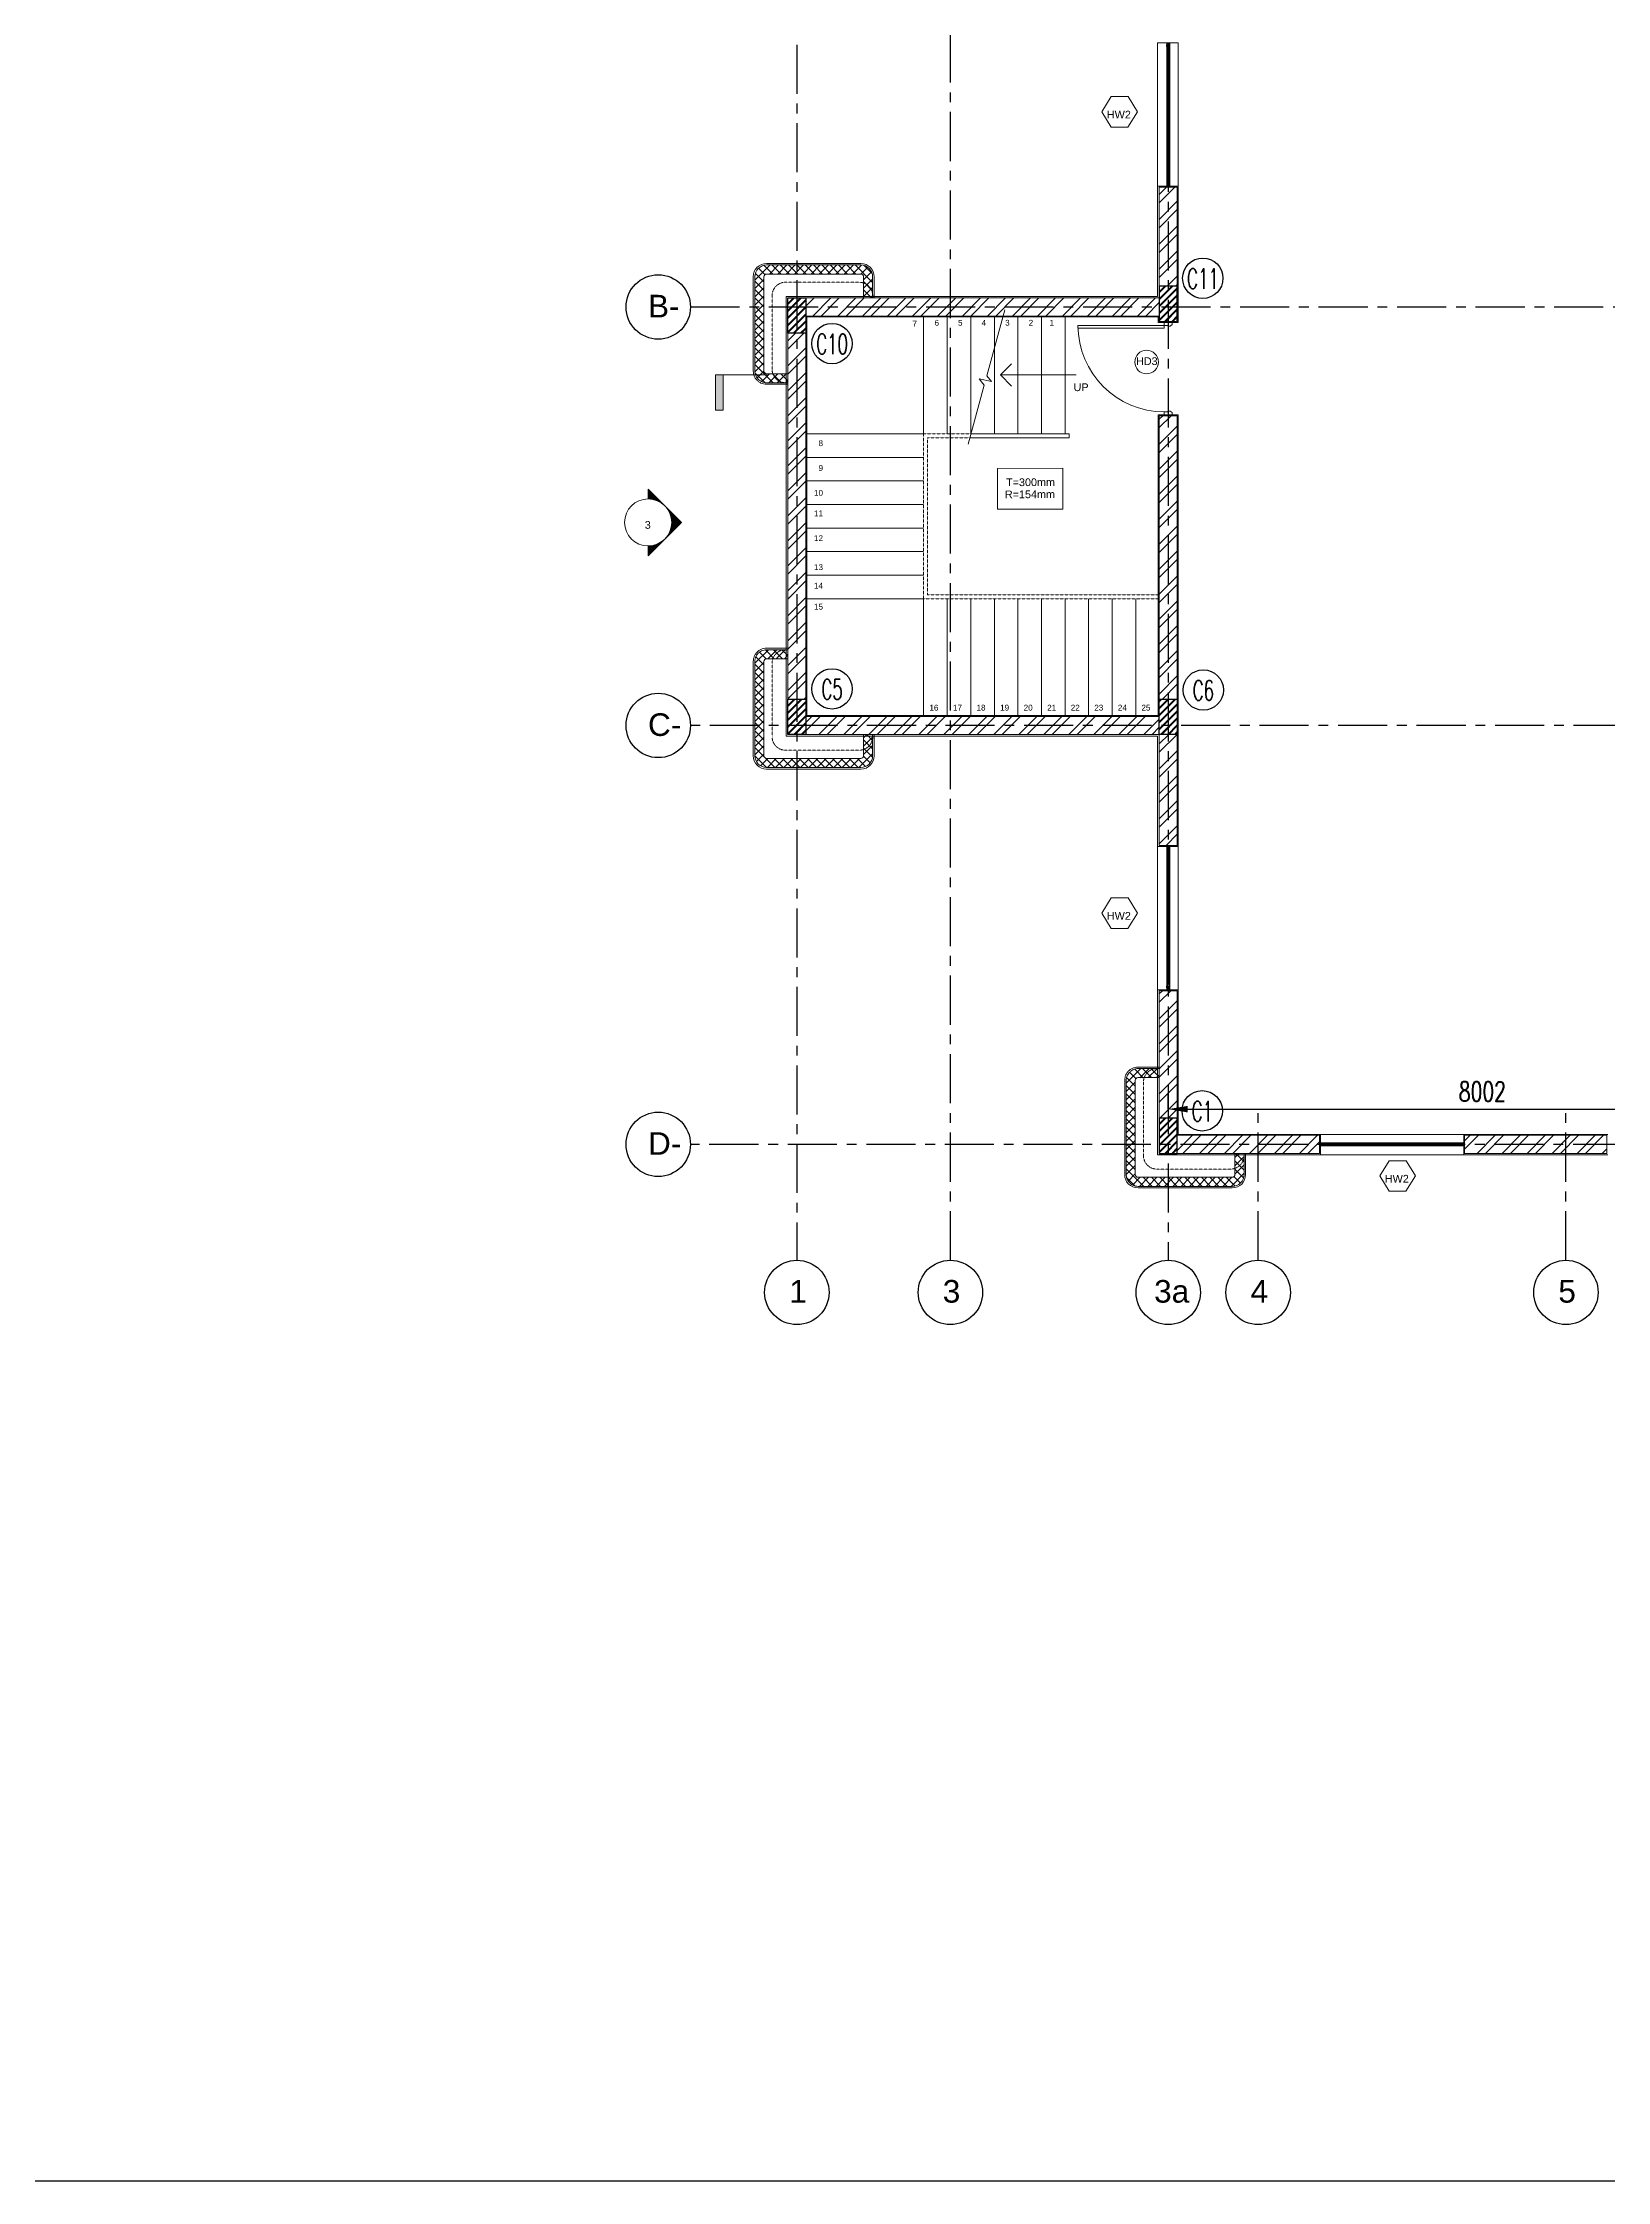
# Model space of a CAD drawing. Header units: millimetres. Extents: x 2659630 to 6742168, y -2425387 to -732288.
# Drawn here: x 2935860 to 2955784, y -1147870 to -1120633 of the extents above; entities that cross this region are included whole.
import ezdxf
from ezdxf.enums import TextEntityAlignment as Align

# ---------------------------------------------------------------- set-up
doc = ezdxf.new("R2010")
doc.units = ezdxf.units.MM
doc.header["$PDMODE"] = 35
doc.header["$PDSIZE"] = -25
for name, pattern in [('CENTER', [2, 1.25, -0.25, 0.25, -0.25]), ('Hidden', [7.14375, 4.7625, -2.38125]), ('Overhead', [3.96875, 2.38125, -1.5875])]:
    doc.linetypes.add(name, pattern=pattern)
for name, color, linetype, lineweight in [('A-ANNO-DIMS', 211, 'Continuous', 9), ('A-DETL-THIN', 151, 'Continuous', 18), ('A-DOOR-FRAM', 31, 'Continuous', 18), ('A-DOOR-IDEN', 31, 'Continuous', 9), ('A-FLOR-HRAL', 11, 'Continuous', 18), ('A-FLOR-HRAL-MBND', 5, 'Overhead', 18), ('A-FLOR-OVHD', 1, 'Overhead', 18), ('A-GENM', 13, 'Continuous', 18), ('A-GLAZ', 151, 'Continuous', 9), ('A-GLAZ-IDEN', 152, 'Continuous', 9), ('A-PLASTER', 50, 'Continuous', 0), ('A-STAIRS', 31, 'Continuous', 18), ('A-WALL', 113, 'Continuous', 9), ('A-WALL-PATT', 111, 'Continuous', 0), ('G-ANNO-SYMB', 111, 'Continuous', 9), ('G-ANNO-TEXT', 231, 'Continuous', 9)]:
    doc.layers.add(name, color=color, linetype=linetype, lineweight=lineweight)
for name, color, linetype in [('A-LINE 08', 8, 'Continuous'), ('A-TEXT-0', 7, 'Continuous'), ('S-COLUMN', 1, 'Continuous'), ('S-COLUMN CIRCLE', 9, 'Continuous'), ('S-COLUMN HATCH', 8, 'Continuous'), ('S-COLUMN NO', 2, 'Continuous'), ('S-GRIDE CIRCLE', 8, 'Continuous'), ('S-GRIDE LINE', 8, 'CENTER'), ('S-GRIDE NO', 1, 'Continuous')]:
    doc.layers.add(name, color=color, linetype=linetype)
doc.layers.get('A-ANNO-DIMS').off()
doc.styles.add('Arial', font='arial.ttf', dxfattribs={"height": 123})
doc.styles.add('Arial_1', font='arial.ttf', dxfattribs={"height": 98.353293})
doc.styles.add('Arial_3', font='arial.ttf', dxfattribs={"height": 97.584908})
doc.styles.add('Arial_4', font='arial.ttf', dxfattribs={"height": 73.76497})
doc.styles.add('ROMANS', font='r.shx', dxfattribs={"width": 0.7})
doc.styles.add('style1', font='handlet.shx')
doc.dimstyles.new('dim100', dxfattribs={"dimtxt": 250, "dimasz": 250, "dimexe": 200, "dimexo": 200, "dimgap": 100, "dimtad": 1, "dimdec": 0, "dimrnd": 1, "dimzin": 0, "dimdsep": 46, "dimtxsty": 'ROMANS', "dimcen": 0, "dimclrd": 5, "dimclre": 5, "dimclrt": 4, "dimadec": 0, "dimazin": 0, "dimtfac": 1, "dimtdec": 0, "dimtix": 1, "dimtofl": 0, "dimtmove": 2, "dimatfit": 3, "dimfxl": 1, "dimtolj": 1, "dimtzin": 0, "dimlwd": -1, "dimlwe": -1, "dimarcsym": 0})
pattern_1 = [(45, (-306153.1, -454140.57), (-159.09903, 159.09903), []), (45, (-306047.03, -454140.57), (-159.09903, 159.09903), [])]
pattern_2 = [(45, (0, 0), (-53.033, 53.033), []), (135, (0, 0), (-53.033, -53.033), [])]
pattern_3 = [(225, (-3779363.496, 574800.996), (44.9012806, -44.9012806), [])]
pattern_4 = [(225, (-692371.85, -259243.31), (44.9012806, -44.9012806), [])]

# ---------------------------------------------------------------- blocks, each defined once
blk = doc.blocks.new('A$C58691ABB')
at = {"layer": 'A-WALL-PATT'}
h = blk.add_hatch(dxfattribs=at)
h.set_pattern_fill('ANSI37', color=256, scale=600, style=0)
h.set_pattern_definition(pattern_2)
edge = h.paths.add_edge_path()
edge.add_arc((1478, 739), 35, 270, 340.2721, ccw=False)
edge.add_line((1478, 704), (280, 704))
edge.add_arc((280, 739), 34.4, 179.0016, 270.999, ccw=False)
edge.add_line((245, 739), (245, 1009))
edge.add_line((245, 1009), (130, 1009))
edge.add_line((130, 1009), (130, 759))
edge.add_arc((281, 741), 152, 173.1849, 269.6626)
edge.add_line((280, 589), (1478, 589))
edge.add_arc((1480, 737), 148, 269.2941, 363.5102)
edge.add_line((1628, 746), (1628, 1959))
edge.add_arc((1477, 1936), 153, 8.6483, 85.778)
edge.add_line((1488, 2089), (1208, 2089))
edge.add_line((1208, 2089), (1208, 2109))
edge.add_line((1208, 2109), (1208, 1974))
edge.add_line((1208, 1974), (1486, 1973))
edge.add_arc((1478, 1939), 35, 2.7749, 77.2302, ccw=False)
edge.add_line((1513, 1941), (1513, 759))
edge.add_arc((1378, 752), 135, -10.4603, 3.0704, ccw=False)
at = {"layer": 'A-FLOR-OVHD'}
blk.add_lwpolyline([(128, 1009, 0.457418), (298, 809), (1238, 809, 0.414214), (1408, 979), (1408, 1919, 0.414214), (1238, 2089), (1208, 2089), (1208, 1009), (128, 1009)], format="xyb", close=True, dxfattribs=at)
at = {"layer": 'A-GENM'}
for p, q in [((1208, 2089), (1478, 2089)), ((1628, 1939), (1628, 739)), ((128, 759), (128, 1009)), ((1478, 589), (278, 589))]:
    blk.add_line(p, q, dxfattribs=at)
for centre, start, end in [((1478, 1939), 77.1429, 90), ((1478, 1939), 64.2857, 77.1429), ((1478, 1939), 51.4286, 64.2857), ((1478, 1939), 38.5714, 51.4286), ((1478, 1939), 25.7143, 38.5714), ((1478, 1939), 12.8571, 25.7143), ((1478, 1939), 0, 12.8571), ((278, 739), 180, 270), ((1478, 739), 270, 280), ((1478, 739), 280.0014, 290), ((1478, 739), 290.0007, 300), ((1478, 739), 300.0014, 310), ((1478, 739), 310.0037, 320), ((1478, 739), 320.0031, 330), ((1478, 739), 330.0013, 340), ((1478, 739), 340.0007, 350), ((1478, 739), 350.0014, 360)]:
    blk.add_arc(centre, 150, start, end, dxfattribs=at)
at = {"layer": 'A-PLASTER'}
for p, q in [((1208, 2109), (1208, 2089)), ((1478, 2109), (1208, 2109)), ((1648, 739), (1648, 1939)), ((128, 1009), (108, 1009)), ((108, 1009), (108, 739)), ((278, 569), (1478, 569))]:
    blk.add_line(p, q, dxfattribs=at)
for centre, start, end in [((1478, 1939), 64.2857, 90), ((1478, 1939), 51.4286, 64.2857), ((1478, 1939), 38.5714, 51.4286), ((1478, 1939), 25.7143, 38.5714), ((1478, 1939), 12.8571, 25.7143), ((1478, 1939), 0, 12.8571), ((278, 739), 180, 270), ((1478, 739), 270, 360)]:
    blk.add_arc(centre, 170, start, end, dxfattribs=at)
at = {"layer": 'A-WALL'}
for p, q in [((1478, 2089), (1208, 2089)), ((1208, 2089), (1208, 1974)), ((1208, 1974), (1478, 1974)), ((1513, 1939), (1513, 739)), ((1628, 739), (1628, 1939)), ((243, 1009), (128, 1009)), ((128, 1009), (128, 739)), ((243, 739), (243, 1009)), ((1478, 704), (278, 704)), ((278, 589), (1478, 589))]:
    blk.add_line(p, q, dxfattribs=at)
for centre, radius, start, end in [((1478, 1939), 150, 64.2857, 90), ((1478, 1939), 35, 0, 90), ((1478, 1939), 150, 51.4286, 64.2857), ((1478, 1939), 150, 38.5714, 51.4286), ((1478, 1939), 150, 25.7143, 38.5714), ((1478, 1939), 150, 12.8571, 25.7143), ((1478, 1939), 150, 360, 12.8571), ((278, 739), 150, 180, 270), ((278, 739), 35, 180, 270), ((1478, 739), 150, 270, 360), ((1478, 739), 35, 270, 360)]:
    blk.add_arc(centre, radius, start, end, dxfattribs=at)
blk = doc.blocks.new('WINDW-HW2-1850X2950-PLN')
at = {"layer": 'A-GLAZ'}
for p, q in [((37, 40), (12, 40)), ((37, 0), (12, 0)), ((14, 38), (21, 38)), ((14, 22), (14, 38)), ((21, 22), (14, 22)), ((21, 18), (14, 18)), ((14, 18), (14, 2)), ((14, 2), (21, 2)), ((21, 38), (21, 22)), ((21, 2), (21, 18)), ((23, 35), (23, 10)), ((23, 30), (31, 30)), ((23, 10), (31, 10)), ((25, 34), (24, 34)), ((25, 6), (24, 6)), ((35, 35), (25, 34)), ((25, 32), (25, 34)), ((35, 32), (25, 32)), ((25, 8), (25, 6)), ((35, 8), (25, 8)), ((35, 6), (25, 6)), ((26, 37), (27, 37)), ((26, 4), (27, 4)), ((27, 38), (35, 38)), ((27, 37), (27, 38)), ((27, 37), (35, 37)), ((27, 4), (27, 2)), ((27, 4), (35, 4)), ((27, 2), (35, 2)), ((31, 10), (31, 30)), ((33, 29), (33, 11)), ((33, 29), (35, 29)), ((33, 11), (35, 11)), ((35, 38), (35, 32)), ((35, 29), (35, 25)), ((35, 25), (37, 25)), ((35, 15), (37, 15)), ((35, 11), (35, 15)), ((35, 2), (35, 8)), ((37, 40), (87, 40)), ((37, 0), (37, 40)), ((37, 25), (37, 40)), ((37, 15), (37, 0)), ((87, 0), (37, 0)), ((40, 38), (40, 3)), ((45, 38), (40, 38)), ((40, 3), (45, 3)), ((45, 25), (45, 38)), ((52, 25), (45, 25)), ((45, 15), (52, 15)), ((45, 3), (45, 15)), ((86, 38), (47, 38)), ((47, 38), (47, 28)), ((47, 28), (55, 28)), ((47, 13), (47, 3)), ((55, 13), (47, 13)), ((47, 3), (86, 3)), ((52, 15), (52, 25)), ((55, 28), (55, 13)), ((55, 28), (85, 28)), ((85, 12), (55, 13)), ((85, 28), (95, 27)), ((85, 12), (85, 28)), ((95, 12), (85, 12)), ((95, 29), (86, 38)), ((86, 3), (95, 11)), ((1763, 41), (87, 40)), ((87, 40), (97, 30)), ((87, 15), (87, 25)), ((87, 25), (87, 15)), ((97, 25), (87, 25)), ((87, 15), (97, 15)), ((97, 10), (87, 0)), ((87, 0), (1763, 1)), ((89, 15), (1763, 16)), ((95, 27), (95, 29)), ((95, 11), (95, 12)), ((97, 30), (1753, 31)), ((97, 30), (97, 25)), ((1763, 26), (97, 25)), ((97, 15), (97, 10)), ((97, 10), (1753, 11)), ((1763, 41), (1753, 31)), ((1753, 31), (1753, 26)), ((1753, 26), (1763, 26)), ((1753, 16), (1753, 11)), ((1763, 16), (1753, 16)), ((1753, 11), (1763, 1)), ((1755, 30), (1764, 39)), ((1755, 29), (1755, 30)), ((1765, 29), (1755, 29)), ((1755, 14), (1765, 14)), ((1755, 12), (1755, 14)), ((1764, 4), (1755, 12)), ((1813, 42), (1763, 41)), ((1763, 16), (1763, 26)), ((1763, 26), (1763, 16)), ((1763, 1), (1813, 2)), ((1764, 39), (1803, 39)), ((1803, 4), (1764, 4)), ((1765, 14), (1765, 29)), ((1795, 29), (1765, 29)), ((1765, 14), (1795, 14)), ((1795, 29), (1795, 14)), ((1803, 29), (1795, 29)), ((1795, 14), (1803, 14)), ((1798, 27), (1805, 27)), ((1798, 17), (1798, 27)), ((1805, 17), (1798, 17)), ((1803, 39), (1803, 29)), ((1803, 14), (1803, 4)), ((1805, 39), (1810, 39)), ((1805, 27), (1805, 39)), ((1805, 4), (1805, 17)), ((1810, 4), (1805, 4)), ((1810, 39), (1810, 4)), ((1813, 2), (1813, 42)), ((1813, 41), (1838, 41)), ((1813, 26), (1813, 41)), ((1815, 26), (1813, 26)), ((1815, 17), (1813, 17)), ((1813, 17), (1813, 2)), ((1813, 2), (1838, 2)), ((1815, 39), (1815, 33)), ((1823, 39), (1815, 39)), ((1823, 38), (1815, 38)), ((1815, 36), (1825, 36)), ((1815, 33), (1825, 33)), ((1815, 30), (1815, 26)), ((1817, 30), (1815, 30)), ((1815, 13), (1815, 17)), ((1817, 13), (1815, 13)), ((1815, 10), (1825, 10)), ((1815, 4), (1815, 10)), ((1815, 7), (1825, 7)), ((1823, 5), (1815, 5)), ((1823, 4), (1815, 4)), ((1817, 30), (1817, 13)), ((1819, 12), (1819, 31)), ((1827, 31), (1819, 31)), ((1827, 12), (1819, 12)), ((1823, 38), (1823, 39)), ((1824, 38), (1823, 38)), ((1824, 5), (1823, 5)), ((1823, 5), (1823, 4)), ((1825, 36), (1826, 36)), ((1825, 33), (1825, 36)), ((1825, 10), (1825, 7)), ((1825, 7), (1826, 7)), ((1827, 37), (1827, 12)), ((1829, 39), (1829, 24)), ((1836, 39), (1829, 39)), ((1829, 24), (1836, 24)), ((1829, 19), (1836, 19)), ((1829, 4), (1829, 19)), ((1836, 4), (1829, 4)), ((1836, 24), (1836, 39)), ((1836, 19), (1836, 4))]:
    blk.add_line(p, q, dxfattribs=at)
for centre, start, end in [((24, 36), 4.1038, 288.3263), ((24, 4), 71.6737, 355.8962), ((1826, 38), 251.6737, 175.8962), ((1826, 5), 184.1038, 108.3263)]:
    blk.add_arc(centre, 2, start, end, dxfattribs=at)
blk = doc.blocks.new('Section - M_Section Tail - Filled-28045-GROUND FLOOR PLAN-01')
at = {"layer": 'G-ANNO-SYMB'}
blk.add_hatch(color=256, dxfattribs=at).paths.add_polyline_path([(0, 9), (0, 0), (-2, 0), (-2, 9)], flags=0)
for p, q in [((0, 9), (-2, 9)), ((-2, 9), (-2, 0)), ((0, 0), (0, 9)), ((-2, 0), (0, 0))]:
    blk.add_line(p, q, dxfattribs=at)
blk = doc.blocks.new('Section - M_Section Head - Filled-1049-GROUND FLOOR PLAN-01')
at = {"layer": 'G-ANNO-SYMB'}
h = blk.add_hatch(color=256, dxfattribs=at)
edge = h.paths.add_edge_path(flags=0)
edge.add_line((-6, 8.49), (-6, 6))
edge.add_arc((-6, 0), 6, 90, 135)
edge.add_line((-10.24, 4.24), (-6, 8.49))
h = blk.add_hatch(color=256, dxfattribs=at)
edge = h.paths.add_edge_path(flags=0)
edge.add_line((-6, 8.49), (-1.76, 4.24))
edge.add_arc((-6, 0), 6, 45, 90)
edge.add_line((-6, 6), (-6, 8.49))
h = blk.add_hatch(color=256, dxfattribs=at)
edge = h.paths.add_edge_path(flags=0)
edge.add_line((-14.49, 0), (-10.24, 4.24))
edge.add_arc((-6, 0), 6, 135, 180)
edge.add_line((-12, 0), (-14.49, 0))
h = blk.add_hatch(color=256, dxfattribs=at)
edge = h.paths.add_edge_path(flags=0)
edge.add_line((2.49, 0), (0, 0))
edge.add_arc((-6, 0), 6, 360, 405)
edge.add_line((-1.76, 4.24), (2.49, 0))
for p, q in [((-6, 8.49), (-14.49, 0)), ((-6, 8.49), (-10.24, 4.24)), ((-6, 8.49), (2.49, 0)), ((-6, 6), (-6, 8.49)), ((-6, 8.49), (-6, 6)), ((-1.76, 4.24), (-6, 8.49)), ((-10.24, 4.24), (-14.49, 0)), ((-12, 0), (-14.49, 0)), ((-14.49, 0), (-12, 0)), ((2.49, 0), (-1.76, 4.24)), ((0, 0), (2.49, 0)), ((0, 0), (2.49, 0))]:
    blk.add_line(p, q, dxfattribs=at)
for start, end in [(360, 180), (90, 135), (45, 90), (135, 180), (180, 360), (360, 45)]:
    blk.add_arc((-6, 0), 6, start, end, dxfattribs=at)
blk = doc.blocks.new('A$C261B00C9')
at = {"layer": 'A-WALL-PATT'}
h = blk.add_hatch(dxfattribs=at)
h.set_pattern_fill('ANSI37', color=256, scale=600, style=0)
h.set_pattern_definition(pattern_2)
edge = h.paths.add_edge_path()
edge.add_line((480, 840), (210, 840))
edge.add_arc((210, 991), 151, 187.9104, 269.8902, ccw=False)
edge.add_line((61, 970), (61, 2197))
edge.add_arc((213, 2189), 152, 83.4762, 177.0247, ccw=False)
edge.add_line((230, 2340), (1410, 2340))
edge.add_arc((1409, 2188), 152, -6.7623, 89.6097, ccw=False)
edge.add_line((1560, 2170), (1560, 1920))
edge.add_line((1560, 1920), (1445, 1920))
edge.add_line((1445, 1920), (1445, 2190))
edge.add_arc((1407, 2187), 38.1, 4.5439, 85.4561)
edge.add_line((1410, 2225), (211, 2225))
edge.add_arc((216, 2185), 40.3, 97.1124, 172.8876)
edge.add_line((176, 2190), (175, 990))
edge.add_arc((210, 990), 35, 180, 270)
edge.add_line((210, 955), (480, 955))
edge.add_line((480, 955), (480, 840))
at = {"layer": 'A-DETL-THIN'}
for p, q in [((480, 1920), (480, 1620)), ((710, 1920), (480, 1920))]:
    blk.add_line(p, q, dxfattribs=at)
at = {"layer": 'A-FLOR-OVHD'}
blk.add_lwpolyline([(1560, 1920, 0.457418), (1390, 2120), (450, 2120, 0.414214), (280, 1950), (280, 1010, 0.414214), (450, 840), (480, 840), (480, 1920), (1560, 1920)], format="xyb", close=True, dxfattribs=at)
at = {"layer": 'A-GENM'}
for p in [(1560, 2190), (1445, 1920)]:
    blk.add_line(p, (1560, 1920), dxfattribs=at)
blk.add_arc((210, 2190), 150, 170.0014, 180, dxfattribs=at)
at = {"layer": 'A-PLASTER'}
for p, q in [((40, 2190), (40, 990)), ((1410, 2360), (210, 2360)), ((1580, 1920), (1580, 2190)), ((1560, 1920), (1580, 1920)), ((210, 820), (480, 820)), ((480, 820), (480, 840))]:
    blk.add_line(p, q, dxfattribs=at)
for centre, start, end in [((210, 2190), 90, 180), ((1410, 2190), 0, 90), ((210, 990), 180, 192.8571), ((210, 990), 192.8571, 205.7143), ((210, 990), 205.7143, 218.5714), ((210, 990), 218.5714, 231.4286), ((210, 990), 231.4286, 244.2857), ((210, 990), 244.2857, 270)]:
    blk.add_arc(centre, 170, start, end, dxfattribs=at)
at = {"layer": 'A-WALL'}
for p, q in [((60, 990), (60, 2190)), ((175, 990), (175, 2190)), ((210, 2340), (1410, 2340)), ((210, 2225), (1410, 2225)), ((1445, 2190), (1445, 1920)), ((1560, 1920), (1560, 2190)), ((480, 955), (210, 955)), ((480, 840), (210, 840))]:
    blk.add_line(p, q, dxfattribs=at)
for centre, radius, start, end in [((210, 2190), 150, 90, 180), ((210, 2190), 35, 90, 180), ((1410, 2190), 150, 0, 90), ((1410, 2190), 35, 0, 90), ((210, 990), 150, 180, 192.8571), ((210, 990), 150, 192.8571, 205.7143), ((210, 990), 150, 205.7143, 218.5714), ((210, 990), 150, 218.5714, 231.4286), ((210, 990), 150, 231.4286, 244.2857), ((210, 990), 150, 244.2857, 270), ((210, 990), 35, 180, 270)]:
    blk.add_arc(centre, radius, start, end, dxfattribs=at)
blk = doc.blocks.new('M_Door Tag_Mahindra_2_0mm - M_Door Tag_Mahindra 2-1437518-GROUND FLOOR PLAN-01')
at = {"layer": 'A-DOOR-IDEN'}
blk.add_circle((0, 0), 3, dxfattribs=at)
blk = doc.blocks.new('A$C649E5817')
at = {"layer": 'A-DOOR-FRAM'}
for p, q in [((0, 1190), (12, 1190)), ((0, 1110), (0, 1190)), ((12, 1110), (0, 1110)), ((12, 1200), (40, 1200)), ((12, 1190), (12, 1200)), ((12, 1100), (12, 1110)), ((50, 1100), (12, 1100)), ((40, 1200), (60, 1175)), ((60, 1145), (50, 1145)), ((50, 1145), (50, 1100)), ((60, 1175), (60, 1145)), ((1160, 1200), (1140, 1175)), ((1140, 1175), (1140, 1145)), ((1140, 1145), (1150, 1145)), ((1150, 1145), (1150, 1100)), ((1150, 1100), (1188, 1100)), ((1188, 1200), (1160, 1200)), ((1188, 1190), (1188, 1200)), ((1200, 1190), (1188, 1190)), ((1188, 1100), (1188, 1110)), ((1188, 1110), (1200, 1110)), ((1200, 1110), (1200, 1190))]:
    blk.add_line(p, q, dxfattribs=at)
blk.add_lwpolyline([(84, 1100), (50, 1100), (50, 0), (84, 0)], close=True, dxfattribs=at)
blk.add_arc((50, 1100), 1100, 270, 359.984, dxfattribs=at)
blk = doc.blocks.new('A$C2D2C472C')
at = {"layer": 'A-WALL-PATT'}
h = blk.add_hatch(dxfattribs=at)
h.set_pattern_fill('ANSI37', color=256, scale=600, style=0)
h.set_pattern_definition([(45, (-102930.5, -114895.04), (-53.03301, 53.03301), []), (135, (-102930.5, -114895.04), (-53.03301, -53.03301), [])])
edge = h.paths.add_edge_path()
edge.add_line((945, 1920), (945, 2190))
edge.add_arc((910, 2190), 35, 359.9997, 449.9997)
edge.add_line((910, 2225), (207, 2225))
edge.add_arc((206, 2190), 34.8, 89.6479, 180.3515)
edge.add_line((172, 2190), (172, 990))
edge.add_arc((206, 990), 34.9, 179.8778, 270.1222)
edge.add_line((207, 955), (480, 955))
edge.add_line((480, 955), (480, 840))
edge.add_line((480, 840), (207, 840))
edge.add_arc((206, 990), 150, 192.8759, 270.0054, ccw=False)
edge.add_line((60, 956), (60, 2190))
edge.add_arc((204, 2196), 144, 89.0594, 182.2702, ccw=False)
edge.add_arc((117, -14981489), 14983828, 89.9969678, 89.9996576, ccw=False)
edge.add_arc((910, 2190), 150, 45.0021, 89.9973, ccw=False)
edge.add_arc((910, 2190), 150, -0.0027, 45.0021, ccw=False)
edge.add_line((1060, 2190), (1060, 1920))
edge.add_line((1060, 1920), (945, 1920))
at = {"layer": 'A-DETL-THIN'}
for p, q in [((480, 1920), (480, 1470)), ((710, 1920), (480, 1920))]:
    blk.add_line(p, q, dxfattribs=at)
at = {"layer": 'A-FLOR-OVHD'}
blk.add_lwpolyline([(1060, 1920, 0.457355), (890, 2120), (450, 2120, 0.414214), (280, 1950), (280, 1010, 0.414214), (450, 840), (480, 840), (480, 1920), (1060, 1920)], format="xyb", close=True, dxfattribs=at)
at = {"layer": 'A-GENM'}
for centre, start, end in [((207, 2190, 0), 89.9997, 179.9997), ((207, 990, 0), 179.9997, 192.8569), ((207, 990, 0), 192.8569, 205.714), ((207, 990, 0), 205.714, 218.5711), ((207, 990, 0), 218.5711, 231.4283), ((207, 990, 0), 231.4283, 244.2854), ((207, 990, 0), 244.2854, 269.9997)]:
    blk.add_arc(centre, 170, start, end, dxfattribs=at)
at = {"layer": 'A-PLASTER'}
for p, q in [((37, 2190, 0), (37, 990, 0)), ((910, 2360, 0), (207, 2360, 0)), ((1080, 1920), (1080, 2190, 0)), ((207, 820, 0), (480, 820, 0))]:
    blk.add_line(p, q, dxfattribs=at)
for centre, start, end in [((207, 2190, 0), 90, 180), ((910, 2190, 0), 359.9997, 89.9997), ((207, 990, 0), 180, 192.8571), ((207, 990, 0), 192.8571, 205.7143), ((207, 990, 0), 205.7143, 218.5714), ((207, 990, 0), 218.5714, 231.4286), ((207, 990, 0), 231.4286, 244.2857), ((207, 990, 0), 244.2857, 270)]:
    blk.add_arc(centre, 170, start, end, dxfattribs=at)
at = {"layer": 'A-WALL'}
blk.add_lwpolyline([(945, 1920), (945, 2190, 0.414213), (910, 2225), (207, 2225, 0.417815), (172, 2190), (172, 990, 0.415463), (207, 955), (480, 955), (480, 840), (207, 840, -0.34985), (60, 956), (60, 2190, -0.430724), (207, 2340, -0.000012), (910, 2340, -0.198891), (1016, 2296, -0.198934), (1060, 2190), (1060, 1920)], format="xyb", close=True, dxfattribs=at)
blk = doc.blocks.new('vvv')
at = {"layer": 'A-WALL-PATT'}
h = blk.add_hatch(dxfattribs=at)
h.set_pattern_fill('ANSI32', color=253, scale=600, angle=360, style=0)
h.set_pattern_definition(pattern_1)
h.paths.add_polyline_path([(-136683, -288427), (-136913, -288427), (-136913, -289689), (-136683, -289689)])
h = blk.add_hatch(dxfattribs=at)
h.set_pattern_fill('ANSI32', color=253, scale=600, angle=360, style=0)
h.set_pattern_definition(pattern_1)
h.paths.add_polyline_path([(-136913, -289839), (-141413, -289839), (-141413, -290069), (-136913, -290069)])
h = blk.add_hatch(dxfattribs=at)
h.set_pattern_fill('ANSI32', color=253, scale=600, angle=360, style=0)
h.set_pattern_definition(pattern_1)
h.paths.add_polyline_path([(-136683, -294949), (-136683, -295071), (-136683, -295071), (-136683, -291339), (-136913, -291339), (-136913, -294949)])
h = blk.add_hatch(dxfattribs=at)
h.set_pattern_fill('ANSI32', color=253, scale=600, angle=360, style=0)
h.set_pattern_definition(pattern_1)
h.paths.add_polyline_path([(-136913, -296812), (-136683, -296812), (-136683, -295399), (-136913, -295399)])
h = blk.add_hatch(dxfattribs=at)
h.set_pattern_fill('ANSI32', color=253, scale=600, angle=360, style=0)
h.set_pattern_definition(pattern_1)
h.paths.add_polyline_path([(-136683, -298662), (-136913, -298662), (-136913, -300284), (-136683, -300284)])
h = blk.add_hatch(dxfattribs=at)
h.set_pattern_fill('ANSI32', color=253, scale=600, angle=360, style=0)
h.set_pattern_definition(pattern_1)
h.paths.add_polyline_path([(-134873, -300734), (-134873, -300504), (-136683, -300504), (-136683, -300734)])
h = blk.add_hatch(dxfattribs=at)
h.set_pattern_fill('ANSI32', color=253, scale=600, angle=360, style=0)
h.set_pattern_definition([(45, (-308344.64, -454140.57), (-159.09903, 159.09903), []), (45, (-308238.57, -454140.57), (-159.09903, 159.09903), [])])
h.paths.add_polyline_path([(-133023, -300504), (-133023, -300734), (-131213, -300734), (-131213, -300504)])
at = {"layer": 'S-COLUMN HATCH', "true_color": 0x939598}
h = blk.add_hatch(dxfattribs=at)
h.set_pattern_fill('ANSI31', color=252, scale=20, angle=180)
h.set_pattern_definition(pattern_3)
h.paths.add_polyline_path([(-136683, -289689), (-136913, -289689), (-136913, -290139), (-136793, -290139), (-136683, -290139)])
h = blk.add_hatch(dxfattribs=at)
h.set_pattern_fill('ANSI31', color=252, scale=20, angle=180)
h.set_pattern_definition(pattern_3)
h.paths.add_polyline_path([(-141643, -290289), (-141413, -290289), (-141413, -289839), (-141643, -289839)])
h = blk.add_hatch(dxfattribs=at)
h.set_pattern_fill('ANSI31', color=252, scale=20, angle=180)
h.set_pattern_definition(pattern_3)
h.paths.add_polyline_path([(-141643, -295399), (-141413, -295399), (-141413, -294949), (-141643, -294949)])
h = blk.add_hatch(dxfattribs=at)
h.set_pattern_fill('ANSI31', color=252, scale=20, angle=180)
h.set_pattern_definition(pattern_3)
h.paths.add_polyline_path([(-136683, -300284), (-136913, -300284), (-136913, -300734), (-136683, -300734)])
at = {"layer": 'A-DETL-THIN', "color": 253}
for p, q in [((-136933, -286589), (-136933, -288415)), ((-136671, -286589), (-136671, -288415)), ((-138934, -290819), (-138793, -290678)), ((-138934, -290819), (-137969, -290819)), ((-138934, -290819), (-138793, -290961)), ((-136933, -298650), (-136933, -296824)), ((-136671, -298650), (-136671, -296824)), ((-133035, -300492), (-134861, -300492)), ((-133035, -300754), (-134861, -300754))]:
    blk.add_line(p, q, dxfattribs=at)
at = {"layer": 'A-FLOR-HRAL', "color": 253}
for p, q in [((-138062, -291619), (-139325, -291619)), ((-138062, -291569), (-139312, -291569)), ((-138062, -291619), (-138062, -291569))]:
    blk.add_line(p, q, dxfattribs=at)
at = {"layer": 'A-FLOR-HRAL-MBND', "color": 253}
for p, q in [((-139312, -291569), (-139913, -291569)), ((-139913, -293669), (-139913, -291569)), ((-139325, -291619), (-139863, -291619)), ((-139863, -293619), (-139863, -291619)), ((-136912, -293669), (-139913, -293669)), ((-136912, -293619), (-139863, -293619))]:
    blk.add_line(p, q, dxfattribs=at)
at = {"layer": 'A-GLAZ-IDEN', "color": 253}
for points in [[(-137311, -287664), (-137526, -287664), (-137644, -287470), (-137526, -287275), (-137309, -287275), (-137191, -287470), (-137311, -287664)], [(-137311, -297869), (-137526, -297869), (-137644, -297674), (-137526, -297479), (-137309, -297479), (-137191, -297674), (-137311, -297869)], [(-133771, -301217), (-133986, -301217), (-134104, -301022), (-133986, -300827), (-133769, -300827), (-133651, -301022), (-133771, -301217)]]:
    blk.add_lwpolyline(points, close=True, dxfattribs=at)
at = {"layer": 'A-PLASTER', "color": 253}
for p, q in [((-136671, -286589), (-136933, -286589)), ((-136933, -288415), (-136933, -289819)), ((-136671, -288415), (-136933, -288415)), ((-136671, -288415), (-136671, -290151)), ((-141663, -289819), (-136933, -289819)), ((-141663, -289819), (-141663, -295419)), ((-136925, -290081), (-136925, -290151)), ((-136925, -290151), (-136671, -290151)), ((-136925, -291327), (-136671, -291327)), ((-136925, -291327), (-136925, -295157)), ((-136671, -291327), (-136671, -296824)), ((-136925, -295157), (-141401, -295157)), ((-136933, -295419), (-141663, -295419)), ((-136933, -295419), (-136933, -296824)), ((-136671, -296824), (-136933, -296824)), ((-136933, -298650), (-136933, -300754)), ((-136671, -298650), (-136933, -298650)), ((-136671, -298650), (-136671, -300492)), ((-134861, -300492), (-136671, -300492)), ((-134861, -300492), (-134861, -300754)), ((-133035, -300492), (-133035, -300754)), ((-133035, -300492), (-131201, -300492)), ((-134861, -300754), (-136933, -300754)), ((-133035, -300754), (-131201, -300754))]:
    blk.add_line(p, q, dxfattribs=at)
at = {"layer": 'A-STAIRS', "color": 253}
blk.add_line((-139013, -290480), (-139013, -291569), dxfattribs=at)
at = {"layer": 'A-STAIRS', "color": 253, "linetype": 'Hidden'}
for p, q in [((-139613, -293669), (-139613, -295169)), ((-139313, -293669), (-139313, -295169)), ((-139013, -293669), (-139013, -295169)), ((-138713, -293669), (-138713, -295169)), ((-138413, -293669), (-138413, -295169)), ((-138113, -293669), (-138113, -295169)), ((-137813, -293669), (-137813, -295169)), ((-137513, -293669), (-137513, -295169)), ((-137213, -293669), (-137213, -295169))]:
    blk.add_line(p, q, dxfattribs=at)
at = {"layer": 'A-WALL', "color": 253}
for p, q in [((-136683, -288427), (-136913, -288427)), ((-136913, -288427), (-136913, -289839)), ((-136683, -288427), (-136683, -290139)), ((-141643, -289839), (-136913, -289839)), ((-141643, -289839), (-141643, -295399)), ((-136913, -290139), (-136683, -290139)), ((-136913, -291339), (-136683, -291339)), ((-136913, -291339), (-136913, -296812)), ((-136683, -291339), (-136683, -296812)), ((-136913, -295399), (-141643, -295399)), ((-136683, -296812), (-136913, -296812)), ((-136913, -298662), (-136913, -300734)), ((-136683, -298662), (-136913, -298662)), ((-136683, -298662), (-136683, -300504)), ((-134873, -300504), (-136683, -300504)), ((-134873, -300504), (-134873, -300734)), ((-133023, -300504), (-131213, -300504)), ((-133023, -300504), (-133023, -300734)), ((-131213, -300504), (-131213, -300734)), ((-134873, -300734), (-136913, -300734)), ((-133023, -300734), (-131213, -300734))]:
    blk.add_line(p, q, dxfattribs=at)
at = {"layer": 'G-ANNO-SYMB', "color": 253}
blk.add_line((-142565, -290819), (-141905, -290819), dxfattribs=at)
at = {"layer": 'G-ANNO-TEXT', "color": 253, "flags": 128}
blk.add_lwpolyline([(-138140, -292008), (-138974, -292010), (-138973, -292530), (-138139, -292528)], close=True, dxfattribs=at)
at = {"layer": 'S-COLUMN', "color": 253}
for points in [[(-136683, -289689), (-136913, -289689), (-136913, -290139), (-136683, -290139)], [(-141643, -289839), (-141413, -289839), (-141413, -290289), (-141643, -290289)], [(-141643, -294949), (-141413, -294949), (-141413, -295399), (-141643, -295399)], [(-136913, -300734), (-136683, -300734), (-136683, -300284), (-136913, -300284)]]:
    blk.add_lwpolyline(points, close=True, dxfattribs=at)
at = {"layer": 'S-GRIDE CIRCLE', "color": 253}
for centre in [(-143293, -289954), (-143293, -289954), (-143293, -289954), (-143293, -295284), (-143293, -295284), (-143293, -295284), (-143293, -300619), (-143293, -300619), (-143293, -300619), (-141528, -302505), (-141528, -302505), (-141528, -302505), (-139573, -302505), (-139573, -302505), (-139573, -302505), (-136798, -302505), (-136798, -302505), (-136798, -302505), (-135653, -302505), (-135653, -302505), (-135653, -302505), (-131733, -302505), (-131733, -302505), (-131733, -302505)]:
    blk.add_circle(centre, 410, dxfattribs=at)
at = {"layer": 'S-GRIDE LINE', "color": 253, "ltscale": 500}
for p, q in [((-141528, -278613), (-141528, -302095)), ((-136798, -278863), (-136798, -302095)), ((-139573, -302095), (-139573, -279466)), ((-142883, -289954), (-111008, -289954)), ((-111010, -295284), (-142883, -295284)), ((-135653, -302095), (-135653, -300095)), ((-131733, -302095), (-131733, -300095)), ((-111018, -300619), (-142883, -300619))]:
    blk.add_line(p, q, dxfattribs=at)
at = {"layer": 'A-ANNO-DIMS', "color": 253}
for name, p in [('A$C2D2C472C', (-137393, -286424)), ('A$C261B00C9', (-142123, -291759))]:
    blk.add_blockref(name, p, dxfattribs=at)
at = {"layer": 'A-ANNO-DIMS', "color": 253, "rotation": 90.00000000000001}
blk.add_blockref('WINDW-HW2-1850X2950-PLN', (-136777, -288427), dxfattribs=at)
at = {"layer": 'A-ANNO-DIMS', "color": 253, "xscale": -1}
for name, p, rotation in [('A$C261B00C9', (-142123, -293479), 180), ('WINDW-HW2-1850X2950-PLN', (-136777, -296812), 89.99999999999993), ('WINDW-HW2-1850X2950-PLN', (-134873, -300598), 180)]:
    blk.add_blockref(name, p, dxfattribs=dict(at, rotation=rotation))
blk.add_blockref('A$C58691ABB', (-135705, -301743), dxfattribs=at)
at = {"layer": 'A-DOOR-IDEN', "color": 253, "xscale": -49.99999999999997, "yscale": 49.99999999999998, "zscale": 49.99999999999998, "rotation": 328.2684126260899}
blk.add_blockref('M_Door Tag_Mahindra_2_0mm - M_Door Tag_Mahindra 2-1437518-GROUND FLOOR PLAN-01', (-137074, -290655), dxfattribs=at)
at = {"layer": 'G-ANNO-SYMB', "color": 253, "extrusion": (0, 0, -1), "xscale": 49.99999999999998, "yscale": 49.99999999999998, "zscale": 49.99999999999998, "rotation": 180}
blk.add_blockref('Section - M_Section Tail - Filled-28045-GROUND FLOOR PLAN-01', (142465, -290819), dxfattribs=at)
at = {"layer": 'G-ANNO-SYMB', "color": 253, "xscale": -49.99999999999998, "yscale": 49.99999999999998, "zscale": 49.99999999999998, "rotation": 270}
blk.add_blockref('Section - M_Section Head - Filled-1049-GROUND FLOOR PLAN-01', (-143422, -292398), dxfattribs=at)
at = {"layer": 'A-DOOR-IDEN', "color": 253, "insert": (-137071, -290595), "char_height": 98.4, "width": 208.8, "attachment_point": 2, "rotation": 0.1314, "line_spacing_factor": 0.938532, "style": 'Arial_1'}
blk.add_mtext('HD3', dxfattribs=at)
at = {"layer": 'A-GLAZ-IDEN', "color": 253, "char_height": 98.4, "width": 244.8, "attachment_point": 8, "line_spacing_factor": 0.938532, "style": 'Arial_1'}
for insert in [(-137427, -287553), (-137427, -297758), (-133887, -301106)]:
    blk.add_mtext('HW2', dxfattribs=dict(at, insert=insert))
at = {"layer": 'A-LINE 08', "color": 253, "style": 'style1'}
for tag, p in [('HD1', (-102239, -266932)), ('HD4', (-112839, -268839)), ('HD4', (-107526, -269431)), ('HD4', (-98429, -269412)), ('HD6', (-108958, -269949)), ('HD6', (-99703, -270785)), ('HD4', (-113561, -271641)), ('HD4', (-109277, -271641)), ('HD4', (-119394, -271968)), ('HD6', (-108958, -273229)), ('HD6', (-99703, -273236)), ('HD3', (-115588, -274927)), ('HD4', (-119382, -276083)), ('HD5', (-119238, -278311)), ('HD5', (-118043, -278311)), ('HD5', (-116825, -278311))]:
    blk.add_attdef(tag, text='', height=212, dxfattribs=at).set_placement(p, align=Align.CENTER)
at = {"layer": 'A-TEXT-0', "color": 253, "char_height": 73.8, "width": 68.4, "attachment_point": 3, "rotation": 0.1314, "line_spacing_factor": 0.938532, "style": 'Arial_4', "bg_fill": 3, "box_fill_scale": 1.25, "bg_fill_color": 0, "bg_fill_transparency": 0}
for s, insert in [('8', (-141195, -291652)), ('9', (-141195, -291968)), ('10', (-141195, -292284)), ('11', (-141195, -292545))]:
    blk.add_mtext(s, dxfattribs=dict(at, insert=insert))
at = {"layer": 'G-ANNO-SYMB', "color": 253, "insert": (-143427, -292780), "char_height": 98.4, "width": 91.19, "attachment_point": 8, "line_spacing_factor": 0.938532, "style": 'Arial_1'}
blk.add_mtext('3', dxfattribs=at)
at = {"layer": 'G-ANNO-TEXT', "color": 253, "insert": (-138241, -292136), "char_height": 98.4, "width": 757.2, "attachment_point": 3, "rotation": 0.1314, "line_spacing_factor": 0.938532, "style": 'Arial_1'}
blk.add_mtext('T=300mm\\PR=154mm', dxfattribs=at)
at = {"layer": 'S-GRIDE NO', "color": 253, "style": 'Arial'}
for s, height, p in [('B-', 287.9, (-143424, -290087)), ('C-', 287.9, (-143424, -295417)), ('D-', 287.9, (-143424, -300752)), ('1', 288, (-141625, -302635)), ('1', 288, (-141625, -302635)), ('1', 288, (-141625, -302635)), ('3', 288, (-139670, -302635)), ('3a', 287.9, (-136978, -302635)), ('4', 288, (-135750, -302635)), ('5', 288, (-131830, -302635))]:
    blk.add_text(s, height=height, dxfattribs=at).set_placement(p)
at = {"layer": 'A-WALL-PATT'}
h = blk.add_hatch(dxfattribs=at)
h.set_pattern_fill('ANSI32', color=253, scale=600, angle=360, style=0)
h.set_pattern_definition(pattern_1)
h.paths.add_polyline_path([(-141413, -290289), (-141643, -290289), (-141643, -294949), (-141413, -294949), (-141413, -295099), (-141413, -295099)])
at = {"layer": 'A-STAIRS', "color": 253, "linetype": 'Hidden'}
for p, q in [((-139913, -291569), (-141413, -291569)), ((-139913, -291869), (-141413, -291869)), ((-139913, -292169), (-141413, -292169)), ((-139913, -292469), (-141413, -292469))]:
    blk.add_line(p, q, dxfattribs=at)
at = {"layer": 'A-TEXT-0', "color": 253, "char_height": 73.8, "width": 68.4, "attachment_point": 3, "rotation": 0.1314, "line_spacing_factor": 0.938532, "style": 'Arial_4', "bg_fill": 3, "box_fill_scale": 1.25, "bg_fill_color": 0, "bg_fill_transparency": 0}
for s, insert in [('7', (-139999, -290130)), ('6', (-139718, -290118)), ('5', (-139418, -290118)), ('4', (-139118, -290118)), ('3', (-138818, -290118)), ('2', (-138518, -290118)), ('1', (-138253, -290118)), ('16', (-139725, -295020)), ('17', (-139425, -295020)), ('18', (-139125, -295020)), ('19', (-138825, -295020)), ('20', (-138525, -295020)), ('21', (-138225, -295020)), ('22', (-137925, -295020)), ('23', (-137625, -295020)), ('24', (-137325, -295020)), ('25', (-137025, -295020))]:
    blk.add_mtext(s, dxfattribs=dict(at, insert=insert))
at = {"layer": 'G-ANNO-TEXT', "color": 253, "insert": (-138004, -290927), "char_height": 98.4, "width": 226.8, "attachment_point": 1, "rotation": 0.1314, "line_spacing_factor": 0.938532, "style": 'Arial_3', "bg_fill": 3, "box_fill_scale": 1.25, "bg_fill_color": 0, "bg_fill_transparency": 0}
blk.add_mtext('UP', dxfattribs=at)
at = {"layer": 'A-WALL-PATT'}
h = blk.add_hatch(dxfattribs=at)
h.set_pattern_fill('ANSI32', color=253, scale=600, angle=360, style=0)
h.set_pattern_definition(pattern_1)
h.paths.add_polyline_path([(-136913, -295169), (-141413, -295169), (-141413, -295399), (-136913, -295399)])
at = {"layer": 'S-COLUMN HATCH', "true_color": 0x939598}
h = blk.add_hatch(dxfattribs=at)
h.set_pattern_fill('ANSI31', color=252, scale=20, angle=180)
h.set_pattern_definition(pattern_3)
h.paths.add_polyline_path([(-136913, -295399), (-136683, -295399), (-136683, -294949), (-136913, -294949)])
at = {"layer": 'A-PLASTER', "color": 253}
blk.add_line((-141401, -290081), (-136925, -290081), dxfattribs=at)
at = {"layer": 'A-STAIRS', "color": 253, "linetype": 'Hidden'}
for p, q in [((-139913, -290069), (-139913, -291569)), ((-139613, -290069), (-139613, -291569)), ((-139313, -290069), (-139313, -291569)), ((-139013, -290480), (-139013, -290069)), ((-139913, -293674), (-139913, -295169))]:
    blk.add_line(p, q, dxfattribs=at)
at = {"layer": 'A-STAIRS', "color": 253}
for p, q in [((-138713, -290069), (-138713, -291569)), ((-138413, -290069), (-138413, -291569)), ((-138113, -290069), (-138113, -291569))]:
    blk.add_line(p, q, dxfattribs=at)
blk.add_lwpolyline([(-138879, -289990), (-139110, -290832), (-139051, -290904), (-139206, -290871), (-139142, -290950), (-139348, -291703)], dxfattribs=at)
at = {"layer": 'A-WALL', "color": 253}
for p, q in [((-141413, -290069), (-136913, -290069)), ((-136913, -295169), (-141413, -295169))]:
    blk.add_line(p, q, dxfattribs=at)
at = {"layer": 'S-COLUMN', "color": 253}
blk.add_lwpolyline([(-136913, -294949), (-136683, -294949), (-136683, -295399), (-136913, -295399)], close=True, dxfattribs=at)
at = {"layer": 'A-ANNO-DIMS', "color": 253, "rotation": 270}
blk.add_blockref('A$C649E5817', (-137948, -290139), dxfattribs=at)
at = {"layer": 'A-TEXT-0', "color": 253, "insert": (-141195, -292861), "char_height": 73.8, "width": 68.4, "attachment_point": 3, "rotation": 0.1314, "line_spacing_factor": 0.938532, "style": 'Arial_4', "bg_fill": 3, "box_fill_scale": 1.25, "bg_fill_color": 0, "bg_fill_transparency": 0}
blk.add_mtext('12', dxfattribs=at)
at = {"layer": 'A-PLASTER', "color": 253}
blk.add_line((-141401, -290081), (-141401, -295157), dxfattribs=at)
at = {"layer": 'A-STAIRS', "color": 253, "linetype": 'Hidden'}
for p, q in [((-139913, -292769), (-141413, -292769)), ((-139913, -293069), (-141413, -293069))]:
    blk.add_line(p, q, dxfattribs=at)
at = {"layer": 'A-WALL', "color": 253}
blk.add_line((-141413, -290069), (-141413, -295169), dxfattribs=at)
at = {"layer": 'A-TEXT-0', "color": 253, "char_height": 73.8, "width": 68.4, "attachment_point": 3, "rotation": 0.1314, "line_spacing_factor": 0.938532, "style": 'Arial_4', "bg_fill": 3, "box_fill_scale": 1.25, "bg_fill_color": 0, "bg_fill_transparency": 0}
for s, insert in [('14', (-141195, -293466)), ('15', (-141195, -293734))]:
    blk.add_mtext(s, dxfattribs=dict(at, insert=insert))
at = {"layer": 'A-STAIRS', "color": 253, "linetype": 'Hidden'}
blk.add_line((-139913, -293669), (-141413, -293669), dxfattribs=at)
at = {"layer": 'A-TEXT-0', "color": 253, "insert": (-141195, -293231), "char_height": 73.8, "width": 68.4, "attachment_point": 3, "rotation": 0.1314, "line_spacing_factor": 0.938532, "style": 'Arial_4', "bg_fill": 3, "box_fill_scale": 1.25, "bg_fill_color": 0, "bg_fill_transparency": 0}
blk.add_mtext('13', dxfattribs=at)
at = {"layer": 'A-STAIRS', "color": 253, "linetype": 'Hidden'}
blk.add_line((-139913, -293369), (-141413, -293369), dxfattribs=at)
blk = doc.blocks.new('*D1975')
at = {"layer": 'Defpoints', "color": 0, "ltscale": 1200}
for p in [(2958195, -1134215), (2958195, -1134663), (2950193, -1134798)]:
    blk.add_point(p, dxfattribs=at)
at = {"layer": 'S-COLUMN NO', "color": 5, "ltscale": 2500}
for p, q in [((2950193, -1134216), (2950193, -1134015)), ((2958195, -1134216), (2958195, -1134015)), ((2950443, -1134215), (2957945, -1134215))]:
    blk.add_line(p, q, dxfattribs=at)
at = {"layer": 'S-COLUMN NO', "color": 5, "ltscale": 1200}
for points in [[(2950443, -1134173), (2950443, -1134257), (2950193, -1134215)], [(2957945, -1134257), (2957945, -1134173), (2958195, -1134215)]]:
    blk.add_solid(points, dxfattribs=at)
at = {"layer": 'S-COLUMN NO', "color": 4, "ltscale": 1200, "insert": (2954194, -1133990), "char_height": 250, "attachment_point": 5, "style": 'ROMANS'}
blk.add_mtext('\\A1;8002', dxfattribs=at)

msp = doc.modelspace()

# ---------------------------------------------------------------- block references
at = {"layer": 'S-COLUMN', "ltscale": 2500}
msp.add_blockref('vvv', (3086991.653, -834044.305), dxfattribs=at)

# ---------------------------------------------------------------- next in the draw order: hatches: boundary and pattern name
at = {"layer": 'S-COLUMN HATCH', "true_color": 0x939598}
h = msp.add_hatch(dxfattribs=at)
h.set_pattern_fill('ANSI31', color=252, scale=20, angle=180)
h.set_pattern_definition(pattern_4)
h.paths.add_polyline_path([(2950308.323, -1123733.501), (2950078.323, -1123733.499), (2950078.321, -1124183.499), (2950198.321, -1124183.5), (2950308.321, -1124183.501)])
h = msp.add_hatch(dxfattribs=at)
h.set_pattern_fill('ANSI31', color=252, scale=20, angle=180)
h.set_pattern_definition(pattern_4)
h.paths.add_polyline_path([(2945348.33, -1124333.498), (2945578.33, -1124333.499), (2945578.332, -1123883.502), (2945348.332, -1123883.5)])
h = msp.add_hatch(dxfattribs=at)
h.set_pattern_fill('ANSI31', color=252, scale=20, angle=180)
h.set_pattern_definition(pattern_4)
h.paths.add_polyline_path([(2945348.33, -1129443.499), (2945578.33, -1129443.501), (2945578.333, -1128993.502), (2945348.333, -1128993.501)])
h = msp.add_hatch(dxfattribs=at)
h.set_pattern_fill('ANSI31', color=252, scale=20, angle=180)
h.set_pattern_definition(pattern_4)
h.paths.add_polyline_path([(2950078.33, -1129443.499), (2950308.33, -1129443.501), (2950308.333, -1128993.502), (2950078.333, -1128993.501)])
h = msp.add_hatch(dxfattribs=at)
h.set_pattern_fill('ANSI31', color=252, scale=20, angle=180)
h.set_pattern_definition(pattern_4)
h.paths.add_polyline_path([(2950308.358, -1134328.758), (2950078.334, -1134328.757), (2950078.333, -1134778.726), (2950308.333, -1134778.726)])

# ---------------------------------------------------------------- next in the draw order: linework, layer by layer
at = {"layer": 'S-COLUMN', "color": 1}
for points in [[(2950308.323, -1123733.501), (2950078.333, -1123733.501), (2950078.333, -1124183.499), (2950308.323, -1124183.499)], [(2945348.333, -1123883.501), (2945578.32, -1123883.501), (2945578.326, -1124333.498), (2945348.34, -1124333.498)], [(2945348.34, -1128993.502), (2945578.326, -1128993.502), (2945578.32, -1129443.499), (2945348.333, -1129443.499)], [(2950078.34, -1128993.502), (2950308.326, -1128993.502), (2950308.32, -1129443.499), (2950078.333, -1129443.499)], [(2950078.333, -1134778.499), (2950308.333, -1134778.499), (2950308.333, -1134328.499), (2950078.333, -1134328.499)]]:
    msp.add_lwpolyline(points, close=True, dxfattribs=at)
at = {"layer": 'S-COLUMN CIRCLE'}
for centre in [(2950633.506, -1123632.181), (2945911.588, -1124464.432), (2945911.588, -1128862.125), (2950639.8, -1128876.474), (2950626.56, -1134236.378)]:
    msp.add_circle(centre, 257.143, dxfattribs=at)
at = {"layer": 'S-COLUMN NO', "ltscale": 2500}
msp.add_lwpolyline([(2924994.645, -1040135.232), (3146948.704, -1040135.232), (3146948.704, -1147869.58), (2924994.645, -1147869.58)], close=True, dxfattribs=at)

# ---------------------------------------------------------------- next in the draw order: texts
at = {"layer": 'S-COLUMN NO', "style": 'ROMANS', "width": 0.6}
for s, p in [('C11', (2950634.875, -1123637.711, 0)), ('C10', (2945912.956, -1124469.962, 0)), ('C5', (2945912.956, -1128867.655, 0)), ('C6', (2950641.169, -1128882.004, 0)), ('C1', (2950627.928, -1134241.908, 0)), ('C1', (2950627.928, -1134241.908, 0)), ('C1', (2950627.928, -1134241.908, 0))]:
    msp.add_text(s, height=257.1429, dxfattribs=at).set_placement(p, align=Align.MIDDLE_CENTER)

# ---------------------------------------------------------------- next in the draw order: dimensions: what is measured, and where the dimension line sits
at = {"layer": 'S-COLUMN NO', "ltscale": 2500}
dim = msp.add_linear_dim(base=(2958194.88, -1134214.852), p1=(2950193.338, -1134798.499), p2=(2958194.88, -1134663.499), dimstyle='dim100', override={"dimfxlon": 1, "dimarcsym": 2}, dxfattribs=at)
dim.commit()
dim.dimension.update_dxf_attribs({"geometry": '*D1975', "text_midpoint": (2954194.109, -1133989.852)})

doc.saveas('drawing.dxf')
